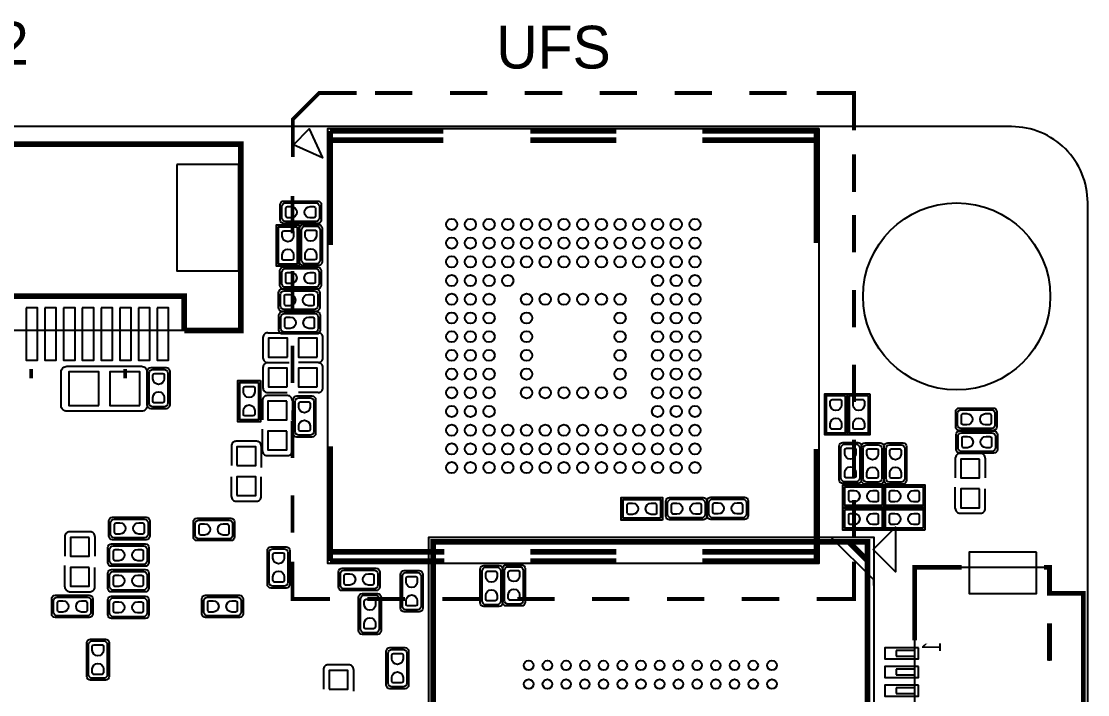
# Model space of a CAD drawing. Extents: x -52.7 to 26.5, y -6.9 to 31.2.
# Drawn here: x -7.86 to 20.62, y 13.03 to 31.03 of the extents above; entities that cross this region are included whole.
import ezdxf

# ---------------------------------------------------------------- set-up
doc = ezdxf.new("R2010")
doc.units = 0
for name, color, linetype in [('BG_OUTLINE', 254, 'CONTINUOUS'), ('BG_PLACE_BOTTOM', 4, 'CONTINUOUS'), ('PG_ASSEMBLY_BOTTOM', 12, 'CONTINUOUS'), ('PG_SILKSCREEN_BOTTOM', 1, 'CONTINUOUS'), ('PIN_BOTTOM', 5, 'CONTINUOUS')]:
    doc.layers.add(name, color=color, linetype=linetype)

msp = doc.modelspace()

# ---------------------------------------------------------------- linework, layer by layer
at = {"layer": 'BG_OUTLINE'}
msp.add_lwpolyline([(-44.375832, -1.755902, 0.414214), (-42.343832, -3.787902), (18.592292, -3.787902, 0.414214), (20.624292, -1.755902), (20.624292, 26.183336, 0.414214), (18.592292, 28.215336), (-42.343832, 28.215336, 0.414214), (-44.375832, 26.183336)], format="xyb", close=True, dxfattribs=at)
at = {"layer": 'PG_ASSEMBLY_BOTTOM', "const_width": 0.102108}
for points in [[(1.095502, 29.113988), (0.095504, 29.113988), (-0.611632, 28.407106), (-0.611632, 27.407108)], [(2.586482, 29.113988), (1.586484, 29.113988)], [(4.586478, 29.113988), (3.58648, 29.113988)], [(6.586474, 29.113988), (5.586476, 29.113988)], [(8.58647, 29.113988), (7.586472, 29.113988)], [(10.586466, 29.113988), (9.586468, 29.113988)], [(12.586462, 29.113988), (11.586464, 29.113988)], [(14.383512, 28.11399), (14.383512, 29.113988), (13.383514, 29.113988)], [(14.383512, 27.471116), (14.383512, 26.470864)], [(-0.616712, 26.36012), (-0.616712, 25.359868)], [(14.383512, 25.85212), (14.383512, 24.851868)], [(-0.616712, 24.360124), (-0.616712, 23.359872)], [(14.383512, 23.852124), (14.383512, 22.851872)], [(-0.616712, 22.360128), (-0.616712, 21.359876)], [(14.383512, 21.852128), (14.383512, 20.851876)], [(-0.616712, 20.360132), (-0.616712, 19.35988)], [(14.383512, 19.852132), (14.383512, 18.85188)], [(-0.616712, 18.360136), (-0.616712, 17.359884)], [(14.383512, 18.233136), (14.383512, 17.232884)], [(-0.616712, 16.59001), (-0.616712, 15.590012), (0.383286, 15.590012)], [(13.383514, 15.590012), (14.383512, 15.590012), (14.383512, 16.59001)], [(2.383536, 15.590012), (1.383284, 15.590012)], [(4.383532, 15.590012), (3.38328, 15.590012)], [(6.383528, 15.590012), (5.383276, 15.590012)], [(8.383524, 15.590012), (7.383272, 15.590012)], [(10.38352, 15.590012), (9.383268, 15.590012)], [(12.383516, 15.590012), (11.383264, 15.590012)]]:
    msp.add_lwpolyline(points, dxfattribs=at)
at = {"layer": 'PG_ASSEMBLY_BOTTOM'}
for points in [[(13.443458, 28.161996), (13.443458, 16.542004), (0.323342, 16.542004), (0.323342, 28.161996)], [(-16.686022, 22.76602), (-16.686022, 27.728926), (-2.008378, 27.728926), (-2.008378, 22.76602)], [(-0.442214, 25.589992), (-0.442214, 24.490172), (-1.042162, 24.490172), (-1.042162, 25.589992)], [(-1.477518, 21.426424), (-1.477518, 20.326604), (-2.077466, 20.326604), (-2.077466, 21.426424)], [(14.1986, 21.074888), (14.1986, 19.975068), (13.598652, 19.975068), (13.598652, 21.074888)], [(14.8082, 21.074888), (14.8082, 19.975068), (14.208252, 19.975068), (14.208252, 21.074888)], [(15.184374, 18.038826), (14.084554, 18.038826), (14.084554, 18.638774), (15.184374, 18.638774)], [(15.176754, 18.638774), (16.276574, 18.638774), (16.276574, 18.038826), (15.176754, 18.038826)], [(9.265158, 17.700752), (8.165338, 17.700752), (8.165338, 18.3007), (9.265158, 18.3007)], [(14.084554, 18.029174), (15.184374, 18.029174), (15.184374, 17.429226), (14.084554, 17.429226)], [(16.276574, 17.429226), (15.176754, 17.429226), (15.176754, 18.029174), (16.276574, 18.029174)]]:
    msp.add_lwpolyline(points, close=True, dxfattribs=at)
for points in [[(-0.949452, 26.127456, -0.414142), (-0.84963, 26.227532)], [(0.050546, 26.227532, -0.414142), (0.150368, 26.127456)], [(0.000508, 25.677622), (-0.799592, 25.677622, -0.413794), (-0.899668, 25.777444), (-0.899668, 26.077672, -0.413794), (-0.799592, 26.177494), (0.000508, 26.177494, -0.413794), (0.100584, 26.077672), (0.100584, 25.777444, -0.413794), (0.000508, 25.677622)], [(-0.84963, 25.627584, -0.414142), (-0.949452, 25.72766)], [(0.150368, 25.72766, -0.414142), (0.050546, 25.627584)], [(-0.430022, 25.500838, -0.414142), (-0.329946, 25.60066)], [(0.119888, 25.4508), (0.119888, 24.6507, -0.413794), (0.020066, 24.550624), (-0.280162, 24.550624, -0.413794), (-0.379984, 24.6507), (-0.379984, 25.4508, -0.413794), (-0.280162, 25.550876), (0.020066, 25.550876, -0.413794), (0.119888, 25.4508)], [(0.06985, 25.60066, -0.414142), (0.169926, 25.500838)], [(-0.329946, 24.50084, -0.414142), (-0.430022, 24.600662)], [(0.169926, 24.600662, -0.414142), (0.06985, 24.50084)], [(-0.955294, 24.370538, -0.414142), (-0.855472, 24.470614)], [(-0.005334, 23.920704), (-0.805434, 23.920704, -0.413794), (-0.90551, 24.020526), (-0.90551, 24.320754, -0.413794), (-0.805434, 24.420576), (-0.005334, 24.420576, -0.413794), (0.094742, 24.320754), (0.094742, 24.020526, -0.413794), (-0.005334, 23.920704)], [(0.044704, 24.470614, -0.414142), (0.144526, 24.370538)], [(-0.855472, 23.870666, -0.414142), (-0.955294, 23.970742)], [(0.144526, 23.970742, -0.414142), (0.044704, 23.870666)], [(-0.991362, 23.777702, -0.414142), (-0.89154, 23.877778)], [(-0.041402, 23.327868), (-0.841502, 23.327868, -0.413794), (-0.941578, 23.42769), (-0.941578, 23.727918, -0.413794), (-0.841502, 23.82774), (-0.041402, 23.82774, -0.413794), (0.058674, 23.727918), (0.058674, 23.42769, -0.413794), (-0.041402, 23.327868)], [(0.008636, 23.877778, -0.414142), (0.108458, 23.777702)], [(-0.89154, 23.27783, -0.414142), (-0.991362, 23.377906)], [(0.108458, 23.377906, -0.414142), (0.008636, 23.27783)], [(-0.979932, 23.173182, -0.414142), (-0.88011, 23.273258)], [(-0.029972, 22.723348), (-0.830072, 22.723348, -0.413794), (-0.930148, 22.82317), (-0.930148, 23.123398, -0.413794), (-0.830072, 23.22322), (-0.029972, 23.22322, -0.413794), (0.070104, 23.123398), (0.070104, 22.82317, -0.413794), (-0.029972, 22.723348)], [(0.020066, 23.273258, -0.414142), (0.119888, 23.173182)], [(-1.28016, 22.708362, 0.414247), (-1.40716, 22.581362)], [(-0.88011, 22.67331, -0.414142), (-0.979932, 22.773386)], [(0.119888, 22.773386, -0.414142), (0.020066, 22.67331)], [(0.19304, 22.581362, 0.414247), (0.06604, 22.708362)], [(-1.40716, 22.035008, 0.414247), (-1.28016, 21.908008)], [(0.06604, 21.908008, 0.414247), (0.19304, 22.035008)], [(-6.799072, 21.656548, -0.414214), (-6.646672, 21.808948)], [(-4.652264, 21.808948, -0.414214), (-4.499864, 21.656548)], [(-4.497832, 21.67636, -0.414142), (-4.397756, 21.776182)], [(-3.947922, 21.626322), (-3.947922, 20.826222, -0.413794), (-4.047744, 20.726146), (-4.347972, 20.726146, -0.413794), (-4.447794, 20.826222), (-4.447794, 21.626322, -0.413794), (-4.347972, 21.726398), (-4.047744, 21.726398, -0.413794), (-3.947922, 21.626322)], [(-3.99796, 21.776182, -0.414142), (-3.897884, 21.67636)], [(-1.281684, 21.9075, 0.414247), (-1.408684, 21.7805)], [(0.191516, 21.7805, 0.414247), (0.064516, 21.9075)], [(-1.408684, 21.234146, 0.414247), (-1.281684, 21.107146)], [(0.064516, 21.107146, 0.414247), (0.191516, 21.234146)], [(-1.29667, 21.025866, 0.414247), (-1.42367, 20.898866)], [(-0.623316, 20.898866, 0.414247), (-0.750316, 21.025866)], [(-0.600456, 20.918424, -0.414142), (-0.50038, 21.018246)], [(-0.050546, 20.868386), (-0.050546, 20.068286, -0.413794), (-0.150368, 19.96821), (-0.450596, 19.96821, -0.413794), (-0.550418, 20.068286), (-0.550418, 20.868386, -0.413794), (-0.450596, 20.968462), (-0.150368, 20.968462, -0.413794), (-0.050546, 20.868386)], [(-0.100584, 21.018246, -0.414142), (-0.000508, 20.918424)], [(-6.646672, 20.607782, -0.414214), (-6.799072, 20.760182)], [(-4.499864, 20.760182, -0.414214), (-4.652264, 20.607782)], [(-4.397756, 20.676362, -0.414142), (-4.497832, 20.776184)], [(-3.897884, 20.776184, -0.414142), (-3.99796, 20.676362)], [(17.097756, 20.59432, -0.414142), (17.197578, 20.694396)], [(17.247616, 20.644358), (18.047716, 20.644358, -0.413794), (18.147792, 20.544536), (18.147792, 20.244308, -0.413794), (18.047716, 20.144486), (17.247616, 20.144486, -0.413794), (17.14754, 20.244308), (17.14754, 20.544536, -0.413794), (17.247616, 20.644358)], [(18.097754, 20.694396, -0.414142), (18.197576, 20.59432)], [(-0.50038, 19.918426, -0.414142), (-0.600456, 20.018248)], [(-0.000508, 20.018248, -0.414142), (-0.100584, 19.918426)], [(17.197578, 20.094448, -0.414142), (17.097756, 20.194524)], [(17.111218, 19.984466, -0.414142), (17.21104, 20.084542)], [(17.261078, 20.034504), (18.061178, 20.034504, -0.413794), (18.161254, 19.934682), (18.161254, 19.634454, -0.413794), (18.061178, 19.534632), (17.261078, 19.534632, -0.413794), (17.161002, 19.634454), (17.161002, 19.934682, -0.413794), (17.261078, 20.034504)], [(18.197576, 20.194524, -0.414142), (18.097754, 20.094448)], [(18.111216, 20.084542, -0.414142), (18.211038, 19.984466)], [(-2.125472, 19.806158, 0.414247), (-2.252472, 19.679158)], [(-1.452118, 19.679158, 0.414247), (-1.579118, 19.806158)], [(13.98397, 19.67484, -0.414142), (14.084046, 19.774662)], [(14.034008, 18.824702), (14.034008, 19.624802, -0.413794), (14.13383, 19.724878), (14.434058, 19.724878, -0.413794), (14.53388, 19.624802), (14.53388, 18.824702, -0.413794), (14.434058, 18.724626), (14.13383, 18.724626, -0.413794), (14.034008, 18.824702)], [(14.483842, 19.774662, -0.414142), (14.583918, 19.67484)], [(14.578076, 19.662648, -0.414142), (14.678152, 19.76247)], [(15.127986, 19.61261), (15.127986, 18.81251, -0.413794), (15.028164, 18.712434), (14.727936, 18.712434, -0.413794), (14.628114, 18.81251), (14.628114, 19.61261, -0.413794), (14.727936, 19.712686), (15.028164, 19.712686, -0.413794), (15.127986, 19.61261)], [(15.077948, 19.76247, -0.414142), (15.178024, 19.662648)], [(15.187676, 19.662648, -0.414142), (15.287752, 19.76247)], [(15.737586, 19.61261), (15.737586, 18.81251, -0.413794), (15.637764, 18.712434), (15.337536, 18.712434, -0.413794), (15.237714, 18.81251), (15.237714, 19.61261, -0.413794), (15.337536, 19.712686), (15.637764, 19.712686, -0.413794), (15.737586, 19.61261)], [(15.687548, 19.76247, -0.414142), (15.787624, 19.662648)], [(-1.42367, 19.552666, 0.414247), (-1.29667, 19.425666)], [(-0.750316, 19.425666, 0.414247), (-0.623316, 19.552666)], [(17.215612, 19.48053, 0.414247), (17.088612, 19.35353)], [(17.21104, 19.484594, -0.414142), (17.111218, 19.58467)], [(17.888966, 19.35353, 0.414247), (17.761966, 19.48053)], [(18.211038, 19.58467, -0.414142), (18.111216, 19.484594)], [(14.084046, 18.674842, -0.414142), (13.98397, 18.774664)], [(14.583918, 18.774664, -0.414142), (14.483842, 18.674842)], [(14.678152, 18.66265, -0.414142), (14.578076, 18.762472)], [(15.178024, 18.762472, -0.414142), (15.077948, 18.66265)], [(15.287752, 18.66265, -0.414142), (15.187676, 18.762472)], [(15.787624, 18.762472, -0.414142), (15.687548, 18.66265)], [(-2.252472, 18.332958, 0.414247), (-2.125472, 18.205958)], [(-1.579118, 18.205958, 0.414247), (-1.452118, 18.332958)], [(9.352534, 18.205196, -0.414142), (9.452356, 18.305272)], [(10.302494, 17.755362), (9.502394, 17.755362, -0.413794), (9.402318, 17.855184), (9.402318, 18.155412, -0.413794), (9.502394, 18.255234), (10.302494, 18.255234, -0.413794), (10.40257, 18.155412), (10.40257, 17.855184, -0.413794), (10.302494, 17.755362)], [(10.352532, 18.305272, -0.414142), (10.452354, 18.205196)], [(10.456418, 18.212054, -0.414142), (10.55624, 18.31213)], [(10.606278, 18.262092), (11.406378, 18.262092, -0.413794), (11.506454, 18.16227), (11.506454, 17.862042, -0.413794), (11.406378, 17.76222), (10.606278, 17.76222, -0.413794), (10.506202, 17.862042), (10.506202, 18.16227, -0.413794), (10.606278, 18.262092)], [(11.456416, 18.31213, -0.414142), (11.556238, 18.212054)], [(17.088612, 18.00733, 0.414247), (17.215612, 17.88033)], [(17.761966, 17.88033, 0.414247), (17.888966, 18.00733)], [(-5.52831, 17.675098, -0.414142), (-5.428488, 17.775174)], [(-5.37845, 17.725136), (-4.57835, 17.725136, -0.413794), (-4.478274, 17.625314), (-4.478274, 17.325086, -0.413794), (-4.57835, 17.225264), (-5.37845, 17.225264, -0.413794), (-5.478526, 17.325086), (-5.478526, 17.625314, -0.413794), (-5.37845, 17.725136)], [(-4.528312, 17.775174, -0.414142), (-4.42849, 17.675098)], [(-3.26771, 17.649698, -0.414142), (-3.167888, 17.749774)], [(-3.11785, 17.699736), (-2.31775, 17.699736, -0.413794), (-2.217674, 17.599914), (-2.217674, 17.299686, -0.413794), (-2.31775, 17.199864), (-3.11785, 17.199864, -0.413794), (-3.217926, 17.299686), (-3.217926, 17.599914, -0.413794), (-3.11785, 17.699736)], [(-2.267712, 17.749774, -0.414142), (-2.16789, 17.649698)], [(9.452356, 17.705324, -0.414142), (9.352534, 17.8054)], [(10.452354, 17.8054, -0.414142), (10.352532, 17.705324)], [(10.55624, 17.712182, -0.414142), (10.456418, 17.812258)], [(11.556238, 17.812258, -0.414142), (11.456416, 17.712182)], [(-6.57225, 17.3863, 0.414247), (-6.69925, 17.2593)], [(-5.898896, 17.2593, 0.414247), (-6.025896, 17.3863)], [(-5.428488, 17.175226, -0.414142), (-5.52831, 17.275302)], [(-4.42849, 17.275302, -0.414142), (-4.528312, 17.175226)], [(-3.167888, 17.149826, -0.414142), (-3.26771, 17.249902)], [(-2.16789, 17.249902, -0.414142), (-2.267712, 17.149826)], [(-5.55371, 16.963898, -0.414142), (-5.453888, 17.063974)], [(-5.40385, 17.013936), (-4.60375, 17.013936, -0.413794), (-4.503674, 16.914114), (-4.503674, 16.613886, -0.413794), (-4.60375, 16.514064), (-5.40385, 16.514064, -0.413794), (-5.503926, 16.613886), (-5.503926, 16.914114, -0.413794), (-5.40385, 17.013936)], [(-4.553712, 17.063974, -0.414142), (-4.45389, 16.963898)], [(-1.290574, 16.883888, -0.414142), (-1.190498, 16.98371)], [(-1.240536, 16.03375), (-1.240536, 16.83385, -0.413794), (-1.140714, 16.933926), (-0.840486, 16.933926, -0.413794), (-0.740664, 16.83385), (-0.740664, 16.03375, -0.413794), (-0.840486, 15.933674), (-1.140714, 15.933674, -0.413794), (-1.240536, 16.03375)], [(-0.790702, 16.98371, -0.414142), (-0.690626, 16.883888)], [(-5.453888, 16.464026, -0.414142), (-5.55371, 16.564102)], [(-4.45389, 16.564102, -0.414142), (-4.553712, 16.464026)], [(-5.55371, 16.278098, -0.414142), (-5.453888, 16.378174)], [(-4.60375, 15.828264), (-5.40385, 15.828264, -0.413794), (-5.503926, 15.928086), (-5.503926, 16.228314, -0.413794), (-5.40385, 16.328136), (-4.60375, 16.328136, -0.413794), (-4.503674, 16.228314), (-4.503674, 15.928086, -0.413794), (-4.60375, 15.828264)], [(-4.553712, 16.378174, -0.414142), (-4.45389, 16.278098)], [(0.610108, 16.312896, -0.414142), (0.70993, 16.412972)], [(0.759968, 16.362934), (1.560068, 16.362934, -0.413794), (1.660144, 16.263112), (1.660144, 15.962884, -0.413794), (1.560068, 15.863062), (0.759968, 15.863062, -0.413794), (0.659892, 15.962884), (0.659892, 16.263112, -0.413794), (0.759968, 16.362934)], [(1.610106, 16.412972, -0.414142), (1.709928, 16.312896)], [(2.265426, 16.248888, -0.414142), (2.365502, 16.34871)], [(2.315464, 15.39875), (2.315464, 16.19885, -0.413794), (2.415286, 16.298926), (2.715514, 16.298926, -0.413794), (2.815336, 16.19885), (2.815336, 15.39875, -0.413794), (2.715514, 15.298674), (2.415286, 15.298674, -0.413794), (2.315464, 15.39875)], [(2.765298, 16.34871, -0.414142), (2.865374, 16.248888)], [(4.394708, 16.38808, -0.414142), (4.494784, 16.487902)], [(4.944618, 16.338042), (4.944618, 15.537942, -0.413794), (4.844796, 15.437866), (4.544568, 15.437866, -0.413794), (4.444746, 15.537942), (4.444746, 16.338042, -0.413794), (4.544568, 16.438118), (4.844796, 16.438118, -0.413794), (4.944618, 16.338042)], [(4.89458, 16.487902, -0.414142), (4.994656, 16.38808)], [(4.99618, 16.403574, -0.414142), (5.096256, 16.503396)], [(5.54609, 16.353536), (5.54609, 15.553436, -0.413794), (5.446268, 15.45336), (5.14604, 15.45336, -0.413794), (5.046218, 15.553436), (5.046218, 16.353536, -0.413794), (5.14604, 16.453612), (5.446268, 16.453612, -0.413794), (5.54609, 16.353536)], [(5.496052, 16.503396, -0.414142), (5.596128, 16.403574)], [(-1.190498, 15.88389, -0.414142), (-1.290574, 15.983712)], [(-0.690626, 15.983712, -0.414142), (-0.790702, 15.88389)], [(-7.05231, 15.592298, -0.414142), (-6.952488, 15.692374)], [(-6.69925, 15.9131, 0.414247), (-6.57225, 15.7861)], [(-6.052312, 15.692374, -0.414142), (-5.95249, 15.592298)], [(-6.025896, 15.7861, 0.414247), (-5.898896, 15.9131)], [(-5.453888, 15.778226, -0.414142), (-5.55371, 15.878302)], [(-4.45389, 15.878302, -0.414142), (-4.553712, 15.778226)], [(-3.03911, 15.592298, -0.414142), (-2.939288, 15.692374)], [(-2.039112, 15.692374, -0.414142), (-1.93929, 15.592298)], [(0.70993, 15.813024, -0.414142), (0.610108, 15.9131)], [(1.147826, 15.639288, -0.414142), (1.247902, 15.73911)], [(1.697736, 15.58925), (1.697736, 14.78915, -0.413794), (1.597914, 14.689074), (1.297686, 14.689074, -0.413794), (1.197864, 14.78915), (1.197864, 15.58925, -0.413794), (1.297686, 15.689326), (1.597914, 15.689326, -0.413794), (1.697736, 15.58925)], [(1.709928, 15.9131, -0.414142), (1.610106, 15.813024)], [(1.647698, 15.73911, -0.414142), (1.747774, 15.639288)], [(-6.90245, 15.642336), (-6.10235, 15.642336, -0.413794), (-6.002274, 15.542514), (-6.002274, 15.242286, -0.413794), (-6.10235, 15.142464), (-6.90245, 15.142464, -0.413794), (-7.002526, 15.242286), (-7.002526, 15.542514, -0.413794), (-6.90245, 15.642336)], [(-5.55371, 15.566898, -0.414142), (-5.453888, 15.666974)], [(-4.60375, 15.117064), (-5.40385, 15.117064, -0.413794), (-5.503926, 15.216886), (-5.503926, 15.517114, -0.413794), (-5.40385, 15.616936), (-4.60375, 15.616936, -0.413794), (-4.503674, 15.517114), (-4.503674, 15.216886, -0.413794), (-4.60375, 15.117064)], [(-4.553712, 15.666974, -0.414142), (-4.45389, 15.566898)], [(-2.88925, 15.642336), (-2.08915, 15.642336, -0.413794), (-1.989074, 15.542514), (-1.989074, 15.242286, -0.413794), (-2.08915, 15.142464), (-2.88925, 15.142464, -0.413794), (-2.989326, 15.242286), (-2.989326, 15.542514, -0.413794), (-2.88925, 15.642336)], [(4.494784, 15.388082, -0.414142), (4.394708, 15.487904)], [(4.994656, 15.487904, -0.414142), (4.89458, 15.388082)], [(5.096256, 15.403576, -0.414142), (4.99618, 15.503398)], [(5.596128, 15.503398, -0.414142), (5.496052, 15.403576)], [(-6.952488, 15.092426, -0.414142), (-7.05231, 15.192502)], [(-5.95249, 15.192502, -0.414142), (-6.052312, 15.092426)], [(-5.453888, 15.067026, -0.414142), (-5.55371, 15.167102)], [(-4.45389, 15.167102, -0.414142), (-4.553712, 15.067026)], [(-2.939288, 15.092426, -0.414142), (-3.03911, 15.192502)], [(-1.93929, 15.192502, -0.414142), (-2.039112, 15.092426)], [(2.365502, 15.24889, -0.414142), (2.265426, 15.348712)], [(2.865374, 15.348712, -0.414142), (2.765298, 15.24889)], [(1.247902, 14.63929, -0.414142), (1.147826, 14.739112)], [(1.747774, 14.739112, -0.414142), (1.647698, 14.63929)], [(-6.116574, 14.420088, -0.414142), (-6.016498, 14.51991)], [(-6.066536, 13.56995), (-6.066536, 14.37005, -0.413794), (-5.966714, 14.470126), (-5.666486, 14.470126, -0.413794), (-5.566664, 14.37005), (-5.566664, 13.56995, -0.413794), (-5.666486, 13.469874), (-5.966714, 13.469874, -0.413794), (-6.066536, 13.56995)], [(-5.616702, 14.51991, -0.414142), (-5.516626, 14.420088)], [(1.884426, 14.191488, -0.414142), (1.984502, 14.29131)], [(2.384298, 14.29131, -0.414142), (2.484374, 14.191488)], [(2.434336, 14.14145), (2.434336, 13.34135, -0.413794), (2.334514, 13.241274), (2.034286, 13.241274, -0.413794), (1.934464, 13.34135), (1.934464, 14.14145, -0.413794), (2.034286, 14.241526), (2.334514, 14.241526, -0.413794), (2.434336, 14.14145)], [(0.336296, 13.8303, 0.414247), (0.209296, 13.7033)], [(1.00965, 13.7033, 0.414247), (0.88265, 13.8303)], [(-6.016498, 13.42009, -0.414142), (-6.116574, 13.519912)], [(-5.516626, 13.519912, -0.414142), (-5.616702, 13.42009)], [(1.984502, 13.19149, -0.414142), (1.884426, 13.291312)], [(2.484374, 13.291312, -0.414142), (2.384298, 13.19149)]]:
    msp.add_lwpolyline(points, format="xyb", dxfattribs=at)
for points in [[(-0.84963, 26.227532), (0.050546, 26.227532)], [(-0.949452, 25.72766), (-0.949452, 26.127456)], [(0.150368, 26.127456), (0.150368, 25.72766)], [(-0.492252, 25.540208), (-0.492252, 24.539956), (-0.992124, 24.539956), (-0.992124, 25.540208), (-0.492252, 25.540208)], [(0.050546, 25.627584), (-0.84963, 25.627584)], [(-0.430022, 24.600662), (-0.430022, 25.500838)], [(-0.329946, 25.60066), (0.06985, 25.60066)], [(0.169926, 25.500838), (0.169926, 24.600662)], [(0.06985, 24.50084), (-0.329946, 24.50084)], [(-0.955294, 23.970742), (-0.955294, 24.370538)], [(-0.855472, 24.470614), (0.044704, 24.470614)], [(0.144526, 24.370538), (0.144526, 23.970742)], [(-0.991362, 23.377906), (-0.991362, 23.777702)], [(-0.89154, 23.877778), (0.008636, 23.877778)], [(0.044704, 23.870666), (-0.855472, 23.870666)], [(0.108458, 23.777702), (0.108458, 23.377906)], [(-0.979932, 22.773386), (-0.979932, 23.173182)], [(0.008636, 23.27783), (-0.89154, 23.27783)], [(-0.88011, 23.273258), (0.020066, 23.273258)], [(0.119888, 23.173182), (0.119888, 22.773386)], [(-1.40716, 22.581362), (-1.40716, 22.035008)], [(-1.28016, 22.708362), (-0.707136, 22.708362)], [(0.020066, 22.67331), (-0.88011, 22.67331)], [(0.06604, 22.708362), (-0.456946, 22.708362)], [(0.19304, 22.035008), (0.19304, 22.581362)], [(-6.799072, 20.760182), (-6.799072, 21.656548)], [(-6.646672, 21.808948), (-4.652264, 21.808948)], [(-4.499864, 21.656548), (-4.499864, 20.760182)], [(-4.497832, 20.776184), (-4.497832, 21.67636)], [(-4.397756, 21.776182), (-3.99796, 21.776182)], [(-3.897884, 21.67636), (-3.897884, 20.776184)], [(-1.408684, 21.7805), (-1.408684, 21.234146)], [(-1.281684, 21.9075), (-0.70866, 21.9075)], [(-1.28016, 21.908008), (-0.757174, 21.908262)], [(0.064516, 21.9075), (-0.45847, 21.9075)], [(0.06604, 21.908008), (-0.456946, 21.908262)], [(0.191516, 21.234146), (0.191516, 21.7805)], [(-1.527556, 21.37664), (-1.527556, 20.376388), (-2.027428, 20.376388), (-2.027428, 21.37664), (-1.527556, 21.37664)], [(-1.281684, 21.107146), (-0.758698, 21.1074)], [(0.064516, 21.107146), (-0.45847, 21.1074)], [(-1.42367, 20.898866), (-1.42367, 20.37588)], [(-0.750316, 21.025866), (-1.29667, 21.025866)], [(-0.623316, 20.898866), (-0.62357, 20.37588)], [(-0.600456, 20.018248), (-0.600456, 20.918424)], [(-0.50038, 21.018246), (-0.100584, 21.018246)], [(-0.000508, 20.918424), (-0.000508, 20.018248)], [(14.148562, 21.025104), (14.148562, 20.024852), (13.64869, 20.024852), (13.64869, 21.025104), (14.148562, 21.025104)], [(14.758162, 21.025104), (14.758162, 20.024852), (14.25829, 20.024852), (14.25829, 21.025104), (14.758162, 21.025104)], [(-4.652264, 20.607782), (-6.646672, 20.607782)], [(-3.99796, 20.676362), (-4.397756, 20.676362)], [(17.097756, 20.194524), (17.097756, 20.59432)], [(17.197578, 20.694396), (18.097754, 20.694396)], [(18.197576, 20.59432), (18.197576, 20.194524)], [(-1.42367, 19.552666), (-1.42367, 20.12569)], [(-0.623316, 19.552666), (-0.62357, 20.075652)], [(17.111218, 19.58467), (17.111218, 19.984466)], [(18.097754, 20.094448), (17.197578, 20.094448)], [(17.21104, 20.084542), (18.111216, 20.084542)], [(18.211038, 19.984466), (18.211038, 19.58467)], [(-2.252472, 19.679158), (-2.252218, 19.156172)], [(-1.579118, 19.806158), (-2.125472, 19.806158)], [(-1.452118, 19.679158), (-1.452118, 19.106134)], [(-0.100584, 19.918426), (-0.50038, 19.918426)], [(13.98397, 18.774664), (13.98397, 19.67484)], [(14.084046, 19.774662), (14.483842, 19.774662)], [(14.578076, 18.762472), (14.578076, 19.662648)], [(14.583918, 19.67484), (14.583918, 18.774664)], [(14.678152, 19.76247), (15.077948, 19.76247)], [(15.178024, 19.662648), (15.178024, 18.762472)], [(15.187676, 18.762472), (15.187676, 19.662648)], [(15.287752, 19.76247), (15.687548, 19.76247)], [(15.787624, 19.662648), (15.787624, 18.762472)], [(-1.29667, 19.425666), (-0.750316, 19.425666)], [(18.111216, 19.484594), (17.21104, 19.484594)], [(17.761966, 19.48053), (17.215612, 19.48053)], [(17.088612, 19.35353), (17.088612, 18.830544)], [(17.888966, 19.35353), (17.888712, 18.830544)], [(-2.252472, 18.332958), (-2.252218, 18.855944)], [(-1.452118, 18.332958), (-1.452118, 18.855944)], [(14.483842, 18.674842), (14.084046, 18.674842)], [(15.13459, 18.088864), (14.134338, 18.088864), (14.134338, 18.588736), (15.13459, 18.588736), (15.13459, 18.088864)], [(15.077948, 18.66265), (14.678152, 18.66265)], [(15.226538, 18.588736), (16.22679, 18.588736), (16.22679, 18.088864), (15.226538, 18.088864), (15.226538, 18.588736)], [(15.687548, 18.66265), (15.287752, 18.66265)], [(17.088612, 18.00733), (17.088612, 18.580354)], [(17.888966, 18.00733), (17.888712, 18.530316)], [(9.215374, 17.75079), (8.215122, 17.75079), (8.215122, 18.250662), (9.215374, 18.250662), (9.215374, 17.75079)], [(9.452356, 18.305272), (10.352532, 18.305272)], [(10.55624, 18.31213), (11.456416, 18.31213)], [(-2.125472, 18.205958), (-1.579118, 18.205958)], [(9.352534, 17.8054), (9.352534, 18.205196)], [(10.452354, 18.205196), (10.452354, 17.8054)], [(10.456418, 17.812258), (10.456418, 18.212054)], [(11.556238, 18.212054), (11.556238, 17.812258)], [(14.134338, 17.979136), (15.13459, 17.979136), (15.13459, 17.479264), (14.134338, 17.479264), (14.134338, 17.979136)], [(16.22679, 17.479264), (15.226538, 17.479264), (15.226538, 17.979136), (16.22679, 17.979136), (16.22679, 17.479264)], [(-5.52831, 17.275302), (-5.52831, 17.675098)], [(-5.428488, 17.775174), (-4.528312, 17.775174)], [(-4.42849, 17.675098), (-4.42849, 17.275302)], [(-3.167888, 17.749774), (-2.267712, 17.749774)], [(10.352532, 17.705324), (9.452356, 17.705324)], [(11.456416, 17.712182), (10.55624, 17.712182)], [(17.215612, 17.88033), (17.761966, 17.88033)], [(-6.025896, 17.3863), (-6.57225, 17.3863)], [(-3.26771, 17.249902), (-3.26771, 17.649698)], [(-2.16789, 17.649698), (-2.16789, 17.249902)], [(-6.69925, 17.2593), (-6.69925, 16.736314)], [(-5.898896, 17.2593), (-5.89915, 16.736314)], [(-4.528312, 17.175226), (-5.428488, 17.175226)], [(-2.267712, 17.149826), (-3.167888, 17.149826)], [(3.0734, 17.2466), (14.9098, 17.2466), (14.9098, 3.8608), (3.0226, 3.8608), (3.0226, 17.2466), (3.0734, 17.2466)], [(14.9098, 15.9512), (14.9098, 16.1036), (13.7668, 17.2466)], [(-5.55371, 16.564102), (-5.55371, 16.963898)], [(-5.453888, 17.063974), (-4.553712, 17.063974)], [(-4.45389, 16.963898), (-4.45389, 16.564102)], [(-1.290574, 15.983712), (-1.290574, 16.883888)], [(-1.190498, 16.98371), (-0.790702, 16.98371)], [(-0.690626, 16.883888), (-0.690626, 15.983712)], [(-6.69925, 15.9131), (-6.69925, 16.486124)], [(-5.898896, 15.9131), (-5.89915, 16.436086)], [(-5.55371, 15.878302), (-5.55371, 16.278098)], [(-4.553712, 16.464026), (-5.453888, 16.464026)], [(-5.453888, 16.378174), (-4.553712, 16.378174)], [(-4.45389, 16.278098), (-4.45389, 15.878302)], [(0.610108, 15.9131), (0.610108, 16.312896)], [(0.70993, 16.412972), (1.610106, 16.412972)], [(1.709928, 16.312896), (1.709928, 15.9131)], [(2.265426, 15.348712), (2.265426, 16.248888)], [(2.365502, 16.34871), (2.765298, 16.34871)], [(2.865374, 16.248888), (2.865374, 15.348712)], [(4.394708, 15.487904), (4.394708, 16.38808)], [(4.494784, 16.487902), (4.89458, 16.487902)], [(4.994656, 16.38808), (4.994656, 15.487904)], [(4.99618, 15.503398), (4.99618, 16.403574)], [(5.096256, 16.503396), (5.496052, 16.503396)], [(5.596128, 16.403574), (5.596128, 15.503398)], [(16.005302, 16.438626), (19.605498, 16.438626)], [(16.005302, 4.338574), (16.005302, 16.438626)], [(19.605498, 16.438626), (19.605498, 15.738602)], [(-6.952488, 15.692374), (-6.052312, 15.692374)], [(-6.57225, 15.7861), (-6.025896, 15.7861)], [(-4.553712, 15.778226), (-5.453888, 15.778226)], [(-2.939288, 15.692374), (-2.039112, 15.692374)], [(-0.790702, 15.88389), (-1.190498, 15.88389)], [(1.610106, 15.813024), (0.70993, 15.813024)], [(1.247902, 15.73911), (1.647698, 15.73911)], [(19.605498, 15.738602), (20.50542, 15.738602)], [(20.50542, 15.738602), (20.50542, 5.038598)], [(-7.05231, 15.192502), (-7.05231, 15.592298)], [(-5.95249, 15.592298), (-5.95249, 15.192502)], [(-5.55371, 15.167102), (-5.55371, 15.566898)], [(-5.453888, 15.666974), (-4.553712, 15.666974)], [(-4.45389, 15.566898), (-4.45389, 15.167102)], [(-3.03911, 15.192502), (-3.03911, 15.592298)], [(-1.93929, 15.592298), (-1.93929, 15.192502)], [(1.147826, 14.739112), (1.147826, 15.639288)], [(1.747774, 15.639288), (1.747774, 14.739112)], [(4.89458, 15.388082), (4.494784, 15.388082)], [(5.496052, 15.403576), (5.096256, 15.403576)], [(2.765298, 15.24889), (2.365502, 15.24889)], [(-6.052312, 15.092426), (-6.952488, 15.092426)], [(-4.553712, 15.067026), (-5.453888, 15.067026)], [(-2.039112, 15.092426), (-2.939288, 15.092426)], [(19.605498, 13.938504), (19.605498, 14.938502)], [(1.647698, 14.63929), (1.247902, 14.63929)], [(-6.116574, 13.519912), (-6.116574, 14.420088)], [(-6.016498, 14.51991), (-5.616702, 14.51991)], [(-5.516626, 14.420088), (-5.516626, 13.519912)], [(1.984502, 14.29131), (2.384298, 14.29131)], [(1.884426, 13.291312), (1.884426, 14.191488)], [(2.484374, 14.191488), (2.484374, 13.291312)], [(16.005302, 14.213586), (15.50543, 14.213586)], [(15.50543, 14.213586), (15.50543, 14.063726)], [(15.50543, 14.063726), (16.005302, 14.063726)], [(16.005302, 14.063726), (16.005302, 14.213586)], [(16.005302, 14.063726), (16.005302, 14.213586)], [(0.209296, 13.7033), (0.20955, 13.180314)], [(0.88265, 13.8303), (0.336296, 13.8303)], [(1.00965, 13.7033), (1.00965, 13.130276)], [(16.005302, 13.713714), (15.50543, 13.713714)], [(15.50543, 13.713714), (15.50543, 13.5636)], [(16.005302, 13.5636), (16.005302, 13.713714)], [(16.005302, 13.5636), (16.005302, 13.713714)], [(-5.616702, 13.42009), (-6.016498, 13.42009)], [(15.50543, 13.5636), (16.005302, 13.5636)], [(2.384298, 13.19149), (1.984502, 13.19149)], [(16.005302, 13.213588), (15.50543, 13.213588)], [(15.50543, 13.213588), (15.50543, 13.063474)], [(16.005302, 13.063474), (16.005302, 13.213588)], [(16.005302, 13.063474), (16.005302, 13.213588)], [(15.50543, 13.063474), (16.005302, 13.063474)]]:
    msp.add_lwpolyline(points, dxfattribs=at)
at = {"layer": 'PG_SILKSCREEN_BOTTOM'}
for points in [[(-0.594106, 27.73045), (-0.17018, 28.155646), (0.183896, 27.377644)], [(14.8971, 16.9164), (15.494, 17.5133), (15.494, 16.3195)]]:
    msp.add_lwpolyline(points, close=True, dxfattribs=at)
for points, const_width in [([(0.383286, 28.102052), (0.883412, 28.102052)], 0.151892), ([(0.383286, 28.102052), (0.383286, 25.049988)], 0.151892), ([(0.383286, 27.852116), (0.883412, 27.852116)], 0.151892), ([(0.883412, 28.102052), (3.408426, 28.102052)], 0.151892), ([(0.883412, 27.852116), (3.408426, 27.852116)], 0.151892), ([(8.033512, 28.102052), (5.733288, 28.102052)], 0.151892), ([(8.033512, 27.852116), (5.733288, 27.852116)], 0.151892), ([(12.633452, 28.102052), (10.333482, 28.102052)], 0.151892), ([(12.633452, 27.852116), (10.333482, 27.852116)], 0.151892), ([(12.633452, 28.102052), (13.383514, 28.102052), (13.383514, 25.102058)], 0.151892), ([(12.633452, 27.852116), (13.383514, 27.852116)], 0.151892), ([(-15.181834, 22.769068), (-16.665956, 22.769068), (-16.665956, 27.750516), (-2.001266, 27.750516), (-2.001266, 22.769068), (-3.511042, 22.769068)], 0.150114), ([(-15.181834, 22.769068), (-15.181834, 23.683468), (-3.511042, 23.683468), (-3.511042, 22.769068)], 0.150114), ([(-7.599934, 21.738844), (-7.599934, 21.484844)], 0.100076), ([(-5.090414, 21.738844), (-5.090414, 21.484844)], 0.100076), ([(0.383286, 16.601948), (0.383286, 19.666966)], 0.151892), ([(12.633452, 16.601948), (13.383514, 16.601948), (13.383514, 19.601942)], 0.151892), ([(14.74089, 17.116298), (14.74089, 4.016502), (3.14071, 4.016502), (3.14071, 17.116298), (14.74089, 17.116298)], 0.1524), ([(14.241018, 17.116298), (14.74089, 16.616426)], 0.1524), ([(0.383286, 16.851884), (1.133348, 16.851884)], 0.151892), ([(1.133348, 16.851884), (3.433318, 16.851884)], 0.151892), ([(8.033512, 16.851884), (5.733288, 16.851884)], 0.151892), ([(12.633452, 16.851884), (10.333482, 16.851884)], 0.151892), ([(12.633452, 16.851884), (13.383514, 16.851884)], 0.151892), ([(0.383286, 16.601948), (1.133348, 16.601948)], 0.151892), ([(1.133348, 16.601948), (3.433318, 16.601948)], 0.151892), ([(8.033512, 16.601948), (5.733288, 16.601948)], 0.151892), ([(12.633452, 16.601948), (10.333482, 16.601948)], 0.151892), ([(16.005302, 14.488668), (16.005302, 16.438626), (17.25549, 16.438626)], 0.127), ([(19.455384, 16.438626), (19.605498, 16.438626), (19.605498, 15.738602), (20.50542, 15.738602), (20.50542, 5.038598)], 0.127), ([(19.605498, 13.938504), (19.605498, 14.938502)], 0.127)]:
    msp.add_lwpolyline(points, dxfattribs=dict(at, const_width=const_width))
at = {"layer": 'PIN_BOTTOM'}
for points in [[(-3.706368, 27.20721), (-3.706368, 24.35733), (-2.056384, 24.35733), (-2.056384, 27.20721)], [(-7.733792, 23.373588), (-7.733792, 21.976588), (-7.428992, 21.976588), (-7.428992, 23.373588)], [(-7.233666, 23.373588), (-7.233666, 21.976588), (-6.928866, 21.976588), (-6.928866, 23.373588)], [(-6.733794, 23.373588), (-6.733794, 21.976588), (-6.428994, 21.976588), (-6.428994, 23.373588)], [(-6.233668, 23.373588), (-6.233668, 21.976588), (-5.928868, 21.976588), (-5.928868, 23.373588)], [(-5.733796, 23.373588), (-5.733796, 21.976588), (-5.428996, 21.976588), (-5.428996, 23.373588)], [(-5.23367, 23.373588), (-5.23367, 21.976588), (-4.92887, 21.976588), (-4.92887, 23.373588)], [(-4.733798, 23.373588), (-4.733798, 21.976588), (-4.428998, 21.976588), (-4.428998, 23.373588)], [(-4.233672, 23.373588), (-4.233672, 21.976588), (-3.928872, 21.976588), (-3.928872, 23.373588)], [(-0.75692, 22.058122), (-0.75692, 22.558248), (-1.257046, 22.558248), (-1.257046, 22.058122)], [(0.04318, 22.058122), (0.04318, 22.558248), (-0.456946, 22.558248), (-0.456946, 22.058122)], [(-5.796534, 20.761198), (-5.796534, 21.66112), (-6.596634, 21.66112), (-6.596634, 20.761198)], [(-4.701286, 20.761198), (-4.701286, 21.66112), (-5.501386, 21.66112), (-5.501386, 20.761198)], [(-0.758444, 21.25726), (-0.758444, 21.757386), (-1.25857, 21.757386), (-1.25857, 21.25726)], [(0.041656, 21.25726), (0.041656, 21.757386), (-0.45847, 21.757386), (-0.45847, 21.25726)], [(-0.773557, 20.875879), (-1.273683, 20.875879), (-1.273683, 20.375753), (-0.773557, 20.375753)], [(-0.773557, 20.075779), (-1.273683, 20.075779), (-1.273683, 19.575653), (-0.773557, 19.575653)], [(-2.102231, 19.156045), (-1.602105, 19.156045), (-1.602105, 19.656171), (-2.102231, 19.656171)], [(17.738725, 19.330543), (17.238599, 19.330543), (17.238599, 18.830417), (17.738725, 18.830417)], [(-2.102231, 18.355945), (-1.602105, 18.355945), (-1.602105, 18.856071), (-2.102231, 18.856071)], [(17.738725, 18.530443), (17.238599, 18.530443), (17.238599, 18.030317), (17.738725, 18.030317)], [(-6.049137, 17.236313), (-6.549263, 17.236313), (-6.549263, 16.736187), (-6.049137, 16.736187)], [(19.255359, 16.838549), (17.455261, 16.838549), (17.455261, 15.738475), (19.255359, 15.738475)], [(-6.049137, 16.436213), (-6.549263, 16.436213), (-6.549263, 15.936087), (-6.049137, 15.936087)], [(16.105251, 14.288643), (15.205329, 14.288643), (15.205329, 13.988669), (16.105251, 13.988669)], [(0.359537, 13.180187), (0.859663, 13.180187), (0.859663, 13.680313), (0.359537, 13.680313)], [(16.105251, 13.788517), (15.205329, 13.788517), (15.205329, 13.488543), (16.105251, 13.488543)], [(16.105251, 13.288645), (15.205329, 13.288645), (15.205329, 12.988671), (16.105251, 12.988671)]]:
    msp.add_lwpolyline(points, close=True, dxfattribs=at)
for points in [[(-0.649732, 25.777444), (-0.751332, 25.777444, -0.375524), (-0.79375, 25.825958), (-0.79375, 26.041858, -0.365699), (-0.751332, 26.077672), (-0.649732, 26.077672, -0.999521)], [(-0.149352, 26.077672), (-0.047752, 26.077672, -0.375524), (-0.005334, 26.029158), (-0.005334, 25.813258, -0.365699), (-0.047752, 25.777444), (-0.149352, 25.777444, -0.999521)], [(-0.892302, 25.290272), (-0.892302, 25.391872, -0.375524), (-0.843788, 25.43429), (-0.627888, 25.43429, -0.365699), (-0.592074, 25.391872), (-0.592074, 25.290272, -0.999521)], [(-0.280162, 25.30094), (-0.280162, 25.40254, -0.375524), (-0.231648, 25.444958), (-0.015748, 25.444958, -0.365699), (0.020066, 25.40254), (0.020066, 25.30094, -0.999521)], [(-0.592074, 24.789892), (-0.592074, 24.688292, -0.375524), (-0.640588, 24.645874), (-0.856488, 24.645874, -0.365699), (-0.892302, 24.688292), (-0.892302, 24.789892, -0.999521)], [(0.020066, 24.80056), (0.020066, 24.69896, -0.375524), (-0.028448, 24.656542), (-0.244348, 24.656542, -0.365699), (-0.280162, 24.69896), (-0.280162, 24.80056, -0.999521)], [(-0.655574, 24.020526), (-0.757174, 24.020526, -0.375524), (-0.799592, 24.06904), (-0.799592, 24.28494, -0.365699), (-0.757174, 24.320754), (-0.655574, 24.320754, -0.999521)], [(-0.155194, 24.320754), (-0.053594, 24.320754, -0.375524), (-0.011176, 24.27224), (-0.011176, 24.05634, -0.365699), (-0.053594, 24.020526), (-0.155194, 24.020526, -0.999521)], [(-0.691642, 23.42769), (-0.793242, 23.42769, -0.375524), (-0.83566, 23.476204), (-0.83566, 23.692104, -0.365699), (-0.793242, 23.727918), (-0.691642, 23.727918, -0.999521)], [(-0.191262, 23.727918), (-0.089662, 23.727918, -0.375524), (-0.047244, 23.679404), (-0.047244, 23.463504, -0.365699), (-0.089662, 23.42769), (-0.191262, 23.42769, -0.999521)], [(-0.680212, 22.82317), (-0.781812, 22.82317, -0.375524), (-0.82423, 22.871684), (-0.82423, 23.087584, -0.365699), (-0.781812, 23.123398), (-0.680212, 23.123398, -0.999521)], [(-0.179832, 23.123398), (-0.078232, 23.123398, -0.375524), (-0.035814, 23.074884), (-0.035814, 22.858984, -0.365699), (-0.078232, 22.82317), (-0.179832, 22.82317, -0.999521)], [(-4.347972, 21.476462), (-4.347972, 21.578062, -0.375524), (-4.299458, 21.62048), (-4.083558, 21.62048, -0.365699), (-4.047744, 21.578062), (-4.047744, 21.476462, -0.999521)], [(-4.047744, 20.976082), (-4.047744, 20.874482, -0.375524), (-4.096258, 20.832064), (-4.312158, 20.832064, -0.365699), (-4.347972, 20.874482), (-4.347972, 20.976082, -0.999521)], [(-1.927606, 21.126704), (-1.927606, 21.228304, -0.375524), (-1.879092, 21.270722), (-1.663192, 21.270722, -0.365699), (-1.627378, 21.228304), (-1.627378, 21.126704, -0.999521)], [(-0.450596, 20.718526), (-0.450596, 20.820126, -0.375524), (-0.402082, 20.862544), (-0.186182, 20.862544, -0.365699), (-0.150368, 20.820126), (-0.150368, 20.718526, -0.999521)], [(13.748512, 20.775168), (13.748512, 20.876768, -0.375524), (13.797026, 20.919186), (14.012926, 20.919186, -0.365699), (14.04874, 20.876768), (14.04874, 20.775168, -0.999521)], [(14.358112, 20.775168), (14.358112, 20.876768, -0.375524), (14.406626, 20.919186), (14.622526, 20.919186, -0.365699), (14.65834, 20.876768), (14.65834, 20.775168, -0.999521)], [(-1.627378, 20.626324), (-1.627378, 20.524724, -0.375524), (-1.675892, 20.482306), (-1.891792, 20.482306, -0.365699), (-1.927606, 20.524724), (-1.927606, 20.626324, -0.999521)], [(17.397476, 20.244308), (17.295876, 20.244308, -0.375524), (17.253458, 20.292822), (17.253458, 20.508722, -0.365699), (17.295876, 20.544536), (17.397476, 20.544536, -0.999521)], [(17.897856, 20.544536), (17.999456, 20.544536, -0.375524), (18.041874, 20.496022), (18.041874, 20.280122, -0.365699), (17.999456, 20.244308), (17.897856, 20.244308, -0.999521)], [(-0.150368, 20.218146), (-0.150368, 20.116546, -0.375524), (-0.198882, 20.074128), (-0.414782, 20.074128, -0.365699), (-0.450596, 20.116546), (-0.450596, 20.218146, -0.999521)], [(14.04874, 20.274788), (14.04874, 20.173188, -0.375524), (14.000226, 20.13077), (13.784326, 20.13077, -0.365699), (13.748512, 20.173188), (13.748512, 20.274788, -0.999521)], [(14.65834, 20.274788), (14.65834, 20.173188, -0.375524), (14.609826, 20.13077), (14.393926, 20.13077, -0.365699), (14.358112, 20.173188), (14.358112, 20.274788, -0.999521)], [(17.410938, 19.634454), (17.309338, 19.634454, -0.375524), (17.26692, 19.682968), (17.26692, 19.898868, -0.365699), (17.309338, 19.934682), (17.410938, 19.934682, -0.999521)], [(17.911318, 19.934682), (18.012918, 19.934682, -0.375524), (18.055336, 19.886168), (18.055336, 19.670268, -0.365699), (18.012918, 19.634454), (17.911318, 19.634454, -0.999521)], [(14.13383, 19.474942), (14.13383, 19.576542, -0.375524), (14.182344, 19.61896), (14.398244, 19.61896, -0.365699), (14.434058, 19.576542), (14.434058, 19.474942, -0.999521)], [(14.727936, 19.46275), (14.727936, 19.56435, -0.375524), (14.77645, 19.606768), (14.99235, 19.606768, -0.365699), (15.028164, 19.56435), (15.028164, 19.46275, -0.999521)], [(15.337536, 19.46275), (15.337536, 19.56435, -0.375524), (15.38605, 19.606768), (15.60195, 19.606768, -0.365699), (15.637764, 19.56435), (15.637764, 19.46275, -0.999521)], [(14.434058, 18.974562), (14.434058, 18.872962, -0.375524), (14.385544, 18.830544), (14.169644, 18.830544, -0.365699), (14.13383, 18.872962), (14.13383, 18.974562, -0.999521)], [(15.028164, 18.96237), (15.028164, 18.86077, -0.375524), (14.97965, 18.818352), (14.76375, 18.818352, -0.365699), (14.727936, 18.86077), (14.727936, 18.96237, -0.999521)], [(15.637764, 18.96237), (15.637764, 18.86077, -0.375524), (15.58925, 18.818352), (15.37335, 18.818352, -0.365699), (15.337536, 18.86077), (15.337536, 18.96237, -0.999521)], [(14.384274, 18.188686), (14.282674, 18.188686, -0.375524), (14.240256, 18.2372), (14.240256, 18.4531, -0.365699), (14.282674, 18.488914), (14.384274, 18.488914, -0.999521)], [(14.884654, 18.488914), (14.986254, 18.488914, -0.375524), (15.028672, 18.4404), (15.028672, 18.2245, -0.365699), (14.986254, 18.188686), (14.884654, 18.188686, -0.999521)], [(15.476474, 18.188686), (15.374874, 18.188686, -0.375524), (15.332456, 18.2372), (15.332456, 18.4531, -0.365699), (15.374874, 18.488914), (15.476474, 18.488914, -0.999521)], [(15.976854, 18.488914), (16.078454, 18.488914, -0.375524), (16.120872, 18.4404), (16.120872, 18.2245, -0.365699), (16.078454, 18.188686), (15.976854, 18.188686, -0.999521)], [(8.465058, 17.850612), (8.363458, 17.850612, -0.375524), (8.32104, 17.899126), (8.32104, 18.115026, -0.365699), (8.363458, 18.15084), (8.465058, 18.15084, -0.999521)], [(8.965438, 18.15084), (9.067038, 18.15084, -0.375524), (9.109456, 18.102326), (9.109456, 17.886426, -0.365699), (9.067038, 17.850612), (8.965438, 17.850612, -0.999521)], [(9.652254, 17.855184), (9.550654, 17.855184, -0.375524), (9.508236, 17.903698), (9.508236, 18.119598, -0.365699), (9.550654, 18.155412), (9.652254, 18.155412, -0.999521)], [(10.152634, 18.155412), (10.254234, 18.155412, -0.375524), (10.296652, 18.106898), (10.296652, 17.890998, -0.365699), (10.254234, 17.855184), (10.152634, 17.855184, -0.999521)], [(10.756138, 17.862042), (10.654538, 17.862042, -0.375524), (10.61212, 17.910556), (10.61212, 18.126456, -0.365699), (10.654538, 18.16227), (10.756138, 18.16227, -0.999521)], [(11.256518, 18.16227), (11.358118, 18.16227, -0.375524), (11.400536, 18.113756), (11.400536, 17.897856, -0.365699), (11.358118, 17.862042), (11.256518, 17.862042, -0.999521)], [(14.384274, 17.579086), (14.282674, 17.579086, -0.375524), (14.240256, 17.6276), (14.240256, 17.8435, -0.365699), (14.282674, 17.879314), (14.384274, 17.879314, -0.999521)], [(14.884654, 17.879314), (14.986254, 17.879314, -0.375524), (15.028672, 17.8308), (15.028672, 17.6149, -0.365699), (14.986254, 17.579086), (14.884654, 17.579086, -0.999521)], [(15.476474, 17.579086), (15.374874, 17.579086, -0.375524), (15.332456, 17.6276), (15.332456, 17.8435, -0.365699), (15.374874, 17.879314), (15.476474, 17.879314, -0.999521)], [(15.976854, 17.879314), (16.078454, 17.879314, -0.375524), (16.120872, 17.8308), (16.120872, 17.6149, -0.365699), (16.078454, 17.579086), (15.976854, 17.579086, -0.999521)], [(-5.22859, 17.325086), (-5.33019, 17.325086, -0.375524), (-5.372608, 17.3736), (-5.372608, 17.5895, -0.365699), (-5.33019, 17.625314), (-5.22859, 17.625314, -0.999521)], [(-4.72821, 17.625314), (-4.62661, 17.625314, -0.375524), (-4.584192, 17.5768), (-4.584192, 17.3609, -0.365699), (-4.62661, 17.325086), (-4.72821, 17.325086, -0.999521)], [(-2.96799, 17.299686), (-3.06959, 17.299686, -0.375524), (-3.112008, 17.3482), (-3.112008, 17.5641, -0.365699), (-3.06959, 17.599914), (-2.96799, 17.599914, -0.999521)], [(-2.46761, 17.599914), (-2.36601, 17.599914, -0.375524), (-2.323592, 17.5514), (-2.323592, 17.3355, -0.365699), (-2.36601, 17.299686), (-2.46761, 17.299686, -0.999521)], [(-5.25399, 16.613886), (-5.35559, 16.613886, -0.375524), (-5.398008, 16.6624), (-5.398008, 16.8783, -0.365699), (-5.35559, 16.914114), (-5.25399, 16.914114, -0.999521)], [(-4.75361, 16.914114), (-4.65201, 16.914114, -0.375524), (-4.609592, 16.8656), (-4.609592, 16.6497, -0.365699), (-4.65201, 16.613886), (-4.75361, 16.613886, -0.999521)], [(-1.140714, 16.68399), (-1.140714, 16.78559, -0.375524), (-1.0922, 16.828008), (-0.8763, 16.828008, -0.365699), (-0.840486, 16.78559), (-0.840486, 16.68399, -0.999521)], [(-0.840486, 16.18361), (-0.840486, 16.08201, -0.375524), (-0.889, 16.039592), (-1.1049, 16.039592, -0.365699), (-1.140714, 16.08201), (-1.140714, 16.18361, -0.999521)], [(0.909828, 15.962884), (0.808228, 15.962884, -0.375524), (0.76581, 16.011398), (0.76581, 16.227298, -0.365699), (0.808228, 16.263112), (0.909828, 16.263112, -0.999521)], [(1.410208, 16.263112), (1.511808, 16.263112, -0.375524), (1.554226, 16.214598), (1.554226, 15.998698, -0.365699), (1.511808, 15.962884), (1.410208, 15.962884, -0.999521)], [(4.544568, 16.188182), (4.544568, 16.289782, -0.375524), (4.593082, 16.3322), (4.808982, 16.3322, -0.365699), (4.844796, 16.289782), (4.844796, 16.188182, -0.999521)], [(5.14604, 16.203676), (5.14604, 16.305276, -0.375524), (5.194554, 16.347694), (5.410454, 16.347694, -0.365699), (5.446268, 16.305276), (5.446268, 16.203676, -0.999521)], [(-5.25399, 15.928086), (-5.35559, 15.928086, -0.375524), (-5.398008, 15.9766), (-5.398008, 16.1925, -0.365699), (-5.35559, 16.228314), (-5.25399, 16.228314, -0.999521)], [(-4.75361, 16.228314), (-4.65201, 16.228314, -0.375524), (-4.609592, 16.1798), (-4.609592, 15.9639, -0.365699), (-4.65201, 15.928086), (-4.75361, 15.928086, -0.999521)], [(2.415286, 16.04899), (2.415286, 16.15059, -0.375524), (2.4638, 16.193008), (2.6797, 16.193008, -0.365699), (2.715514, 16.15059), (2.715514, 16.04899, -0.999521)], [(2.715514, 15.54861), (2.715514, 15.44701, -0.375524), (2.667, 15.404592), (2.4511, 15.404592, -0.365699), (2.415286, 15.44701), (2.415286, 15.54861, -0.999521)], [(4.844796, 15.687802), (4.844796, 15.586202, -0.375524), (4.796282, 15.543784), (4.580382, 15.543784, -0.365699), (4.544568, 15.586202), (4.544568, 15.687802, -0.999521)], [(5.446268, 15.703296), (5.446268, 15.601696, -0.375524), (5.397754, 15.559278), (5.181854, 15.559278, -0.365699), (5.14604, 15.601696), (5.14604, 15.703296, -0.999521)], [(-6.75259, 15.242286), (-6.85419, 15.242286, -0.375524), (-6.896608, 15.2908), (-6.896608, 15.5067, -0.365699), (-6.85419, 15.542514), (-6.75259, 15.542514, -0.999521)], [(-6.25221, 15.542514), (-6.15061, 15.542514, -0.375524), (-6.108192, 15.494), (-6.108192, 15.2781, -0.365699), (-6.15061, 15.242286), (-6.25221, 15.242286, -0.999521)], [(-5.25399, 15.216886), (-5.35559, 15.216886, -0.375524), (-5.398008, 15.2654), (-5.398008, 15.4813, -0.365699), (-5.35559, 15.517114), (-5.25399, 15.517114, -0.999521)], [(-4.75361, 15.517114), (-4.65201, 15.517114, -0.375524), (-4.609592, 15.4686), (-4.609592, 15.2527, -0.365699), (-4.65201, 15.216886), (-4.75361, 15.216886, -0.999521)], [(-2.73939, 15.242286), (-2.84099, 15.242286, -0.375524), (-2.883408, 15.2908), (-2.883408, 15.5067, -0.365699), (-2.84099, 15.542514), (-2.73939, 15.542514, -0.999521)], [(-2.23901, 15.542514), (-2.13741, 15.542514, -0.375524), (-2.094992, 15.494), (-2.094992, 15.2781, -0.365699), (-2.13741, 15.242286), (-2.23901, 15.242286, -0.999521)], [(1.297686, 15.43939), (1.297686, 15.54099, -0.375524), (1.3462, 15.583408), (1.5621, 15.583408, -0.365699), (1.597914, 15.54099), (1.597914, 15.43939, -0.999521)], [(1.597914, 14.93901), (1.597914, 14.83741, -0.375524), (1.5494, 14.794992), (1.3335, 14.794992, -0.365699), (1.297686, 14.83741), (1.297686, 14.93901, -0.999521)], [(-5.966714, 14.22019), (-5.966714, 14.32179, -0.375524), (-5.9182, 14.364208), (-5.7023, 14.364208, -0.365699), (-5.666486, 14.32179), (-5.666486, 14.22019, -0.999521)], [(2.034286, 13.99159), (2.034286, 14.09319, -0.375524), (2.0828, 14.135608), (2.2987, 14.135608, -0.365699), (2.334514, 14.09319), (2.334514, 13.99159, -0.999521)], [(-5.666486, 13.71981), (-5.666486, 13.61821, -0.375524), (-5.715, 13.575792), (-5.9309, 13.575792, -0.365699), (-5.966714, 13.61821), (-5.966714, 13.71981, -0.999521)], [(2.334514, 13.49121), (2.334514, 13.38961, -0.375524), (2.286, 13.347192), (2.0701, 13.347192, -0.365699), (2.034286, 13.38961), (2.034286, 13.49121, -0.999521)]]:
    msp.add_lwpolyline(points, format="xyb", close=True, dxfattribs=at)
for centre, radius in [((17.124172, 23.677372), 2.499995), ((3.63347, 25.60193), 0.149987), ((4.133342, 25.60193), 0.149987), ((4.633468, 25.60193), 0.149987), ((5.13334, 25.60193), 0.149987), ((5.633466, 25.60193), 0.149987), ((6.133338, 25.60193), 0.149987), ((6.633464, 25.60193), 0.149987), ((7.133336, 25.60193), 0.149987), ((7.633462, 25.60193), 0.149987), ((8.133334, 25.60193), 0.149987), ((8.63346, 25.60193), 0.149987), ((9.133332, 25.60193), 0.149987), ((9.633458, 25.60193), 0.149987), ((10.13333, 25.60193), 0.149987), ((3.63347, 25.102058), 0.149987), ((4.133342, 25.102058), 0.149987), ((4.633468, 25.102058), 0.149987), ((5.13334, 25.102058), 0.149987), ((5.633466, 25.102058), 0.149987), ((6.133338, 25.102058), 0.149987), ((6.633464, 25.102058), 0.149987), ((7.133336, 25.102058), 0.149987), ((7.633462, 25.102058), 0.149987), ((8.133334, 25.102058), 0.149987), ((8.63346, 25.102058), 0.149987), ((9.133332, 25.102058), 0.149987), ((9.633458, 25.102058), 0.149987), ((10.13333, 25.102058), 0.149987), ((3.63347, 24.601932), 0.149987), ((4.133342, 24.601932), 0.149987), ((4.633468, 24.601932), 0.149987), ((5.13334, 24.601932), 0.149987), ((5.633466, 24.601932), 0.149987), ((6.133338, 24.601932), 0.149987), ((6.633464, 24.601932), 0.149987), ((7.133336, 24.601932), 0.149987), ((7.633462, 24.601932), 0.149987), ((8.133334, 24.601932), 0.149987), ((8.63346, 24.601932), 0.149987), ((9.133332, 24.601932), 0.149987), ((9.633458, 24.601932), 0.149987), ((10.13333, 24.601932), 0.149987), ((3.63347, 24.10206), 0.149987), ((4.133342, 24.10206), 0.149987), ((4.633468, 24.10206), 0.149987), ((5.13334, 24.10206), 0.149987), ((9.133332, 24.10206), 0.149987), ((9.633458, 24.10206), 0.149987), ((10.13333, 24.10206), 0.149987), ((3.63347, 23.601934), 0.149987), ((4.133342, 23.601934), 0.149987), ((4.633468, 23.601934), 0.149987), ((5.633466, 23.601934), 0.149987), ((6.133338, 23.601934), 0.149987), ((6.633464, 23.601934), 0.149987), ((7.133336, 23.601934), 0.149987), ((7.633462, 23.601934), 0.149987), ((8.133334, 23.601934), 0.149987), ((9.133332, 23.601934), 0.149987), ((9.633458, 23.601934), 0.149987), ((10.13333, 23.601934), 0.149987), ((3.63347, 23.102062), 0.149987), ((4.133342, 23.102062), 0.149987), ((4.633468, 23.102062), 0.149987), ((5.633466, 23.102062), 0.149987), ((8.133334, 23.102062), 0.149987), ((9.133332, 23.102062), 0.149987), ((9.633458, 23.102062), 0.149987), ((10.13333, 23.102062), 0.149987), ((3.63347, 22.601936), 0.149987), ((4.133342, 22.601936), 0.149987), ((4.633468, 22.601936), 0.149987), ((5.633466, 22.601936), 0.149987), ((8.133334, 22.601936), 0.149987), ((9.133332, 22.601936), 0.149987), ((9.633458, 22.601936), 0.149987), ((10.13333, 22.601936), 0.149987), ((3.63347, 22.102064), 0.149987), ((4.133342, 22.102064), 0.149987), ((4.633468, 22.102064), 0.149987), ((5.633466, 22.102064), 0.149987), ((8.133334, 22.102064), 0.149987), ((9.133332, 22.102064), 0.149987), ((9.633458, 22.102064), 0.149987), ((10.13333, 22.102064), 0.149987), ((3.63347, 21.601938), 0.149987), ((4.133342, 21.601938), 0.149987), ((4.633468, 21.601938), 0.149987), ((5.633466, 21.601938), 0.149987), ((8.133334, 21.601938), 0.149987), ((9.133332, 21.601938), 0.149987), ((9.633458, 21.601938), 0.149987), ((10.13333, 21.601938), 0.149987), ((3.63347, 21.102066), 0.149987), ((4.133342, 21.102066), 0.149987), ((4.633468, 21.102066), 0.149987), ((5.633466, 21.102066), 0.149987), ((6.133338, 21.102066), 0.149987), ((6.633464, 21.102066), 0.149987), ((7.133336, 21.102066), 0.149987), ((7.633462, 21.102066), 0.149987), ((8.133334, 21.102066), 0.149987), ((9.133332, 21.102066), 0.149987), ((9.633458, 21.102066), 0.149987), ((10.13333, 21.102066), 0.149987), ((3.63347, 20.60194), 0.149987), ((4.133342, 20.60194), 0.149987), ((4.633468, 20.60194), 0.149987), ((9.133332, 20.60194), 0.149987), ((9.633458, 20.60194), 0.149987), ((10.13333, 20.60194), 0.149987), ((3.63347, 20.102068), 0.149987), ((4.133342, 20.102068), 0.149987), ((4.633468, 20.102068), 0.149987), ((5.13334, 20.102068), 0.149987), ((5.633466, 20.102068), 0.149987), ((6.133338, 20.102068), 0.149987), ((6.633464, 20.102068), 0.149987), ((7.133336, 20.102068), 0.149987), ((7.633462, 20.102068), 0.149987), ((8.133334, 20.102068), 0.149987), ((8.63346, 20.102068), 0.149987), ((9.133332, 20.102068), 0.149987), ((9.633458, 20.102068), 0.149987), ((10.13333, 20.102068), 0.149987), ((3.63347, 19.601942), 0.149987), ((4.133342, 19.601942), 0.149987), ((4.633468, 19.601942), 0.149987), ((5.13334, 19.601942), 0.149987), ((5.633466, 19.601942), 0.149987), ((6.133338, 19.601942), 0.149987), ((6.633464, 19.601942), 0.149987), ((7.133336, 19.601942), 0.149987), ((7.633462, 19.601942), 0.149987), ((8.133334, 19.601942), 0.149987), ((8.63346, 19.601942), 0.149987), ((9.133332, 19.601942), 0.149987), ((9.633458, 19.601942), 0.149987), ((10.13333, 19.601942), 0.149987), ((3.63347, 19.10207), 0.149987), ((4.133342, 19.10207), 0.149987), ((4.633468, 19.10207), 0.149987), ((5.13334, 19.10207), 0.149987), ((5.633466, 19.10207), 0.149987), ((6.133338, 19.10207), 0.149987), ((6.633464, 19.10207), 0.149987), ((7.133336, 19.10207), 0.149987), ((7.633462, 19.10207), 0.149987), ((8.133334, 19.10207), 0.149987), ((8.63346, 19.10207), 0.149987), ((9.133332, 19.10207), 0.149987), ((9.633458, 19.10207), 0.149987), ((10.13333, 19.10207), 0.149987), ((5.69087, 13.81633), 0.127), ((6.190742, 13.81633), 0.127), ((6.690868, 13.81633), 0.127), ((7.19074, 13.81633), 0.127), ((7.690866, 13.81633), 0.127), ((8.190738, 13.81633), 0.127), ((8.690864, 13.81633), 0.127), ((9.190736, 13.81633), 0.127), ((9.690862, 13.81633), 0.127), ((10.190734, 13.81633), 0.127), ((10.69086, 13.81633), 0.127), ((11.190732, 13.81633), 0.127), ((11.690858, 13.81633), 0.127), ((12.19073, 13.81633), 0.127), ((5.69087, 13.316458), 0.127), ((6.190742, 13.316458), 0.127), ((6.690868, 13.316458), 0.127), ((7.19074, 13.316458), 0.127), ((7.690866, 13.316458), 0.127), ((8.190738, 13.316458), 0.127), ((8.690864, 13.316458), 0.127), ((9.190736, 13.316458), 0.127), ((9.690862, 13.316458), 0.127), ((10.190734, 13.316458), 0.127), ((10.69086, 13.316458), 0.127), ((11.190732, 13.316458), 0.127), ((11.690858, 13.316458), 0.127), ((12.19073, 13.316458), 0.127)]:
    msp.add_circle(centre, radius, dxfattribs=at)

# ---------------------------------------------------------------- texts
at = {"layer": 'BG_PLACE_BOTTOM'}
for s, p in [('CAM2', (-11.9126, 29.8704)), ('UFS', (4.826, 29.7688))]:
    msp.add_text(s, height=1.143, dxfattribs=at).set_placement(p)
at = {"layer": 'PG_ASSEMBLY_BOTTOM', "text_generation_flag": 2, "width": 0.686567}
msp.add_text('1', height=0.51054, rotation=90, dxfattribs=at).set_placement((16.705326, 14.43863))

doc.saveas('drawing.dxf')
